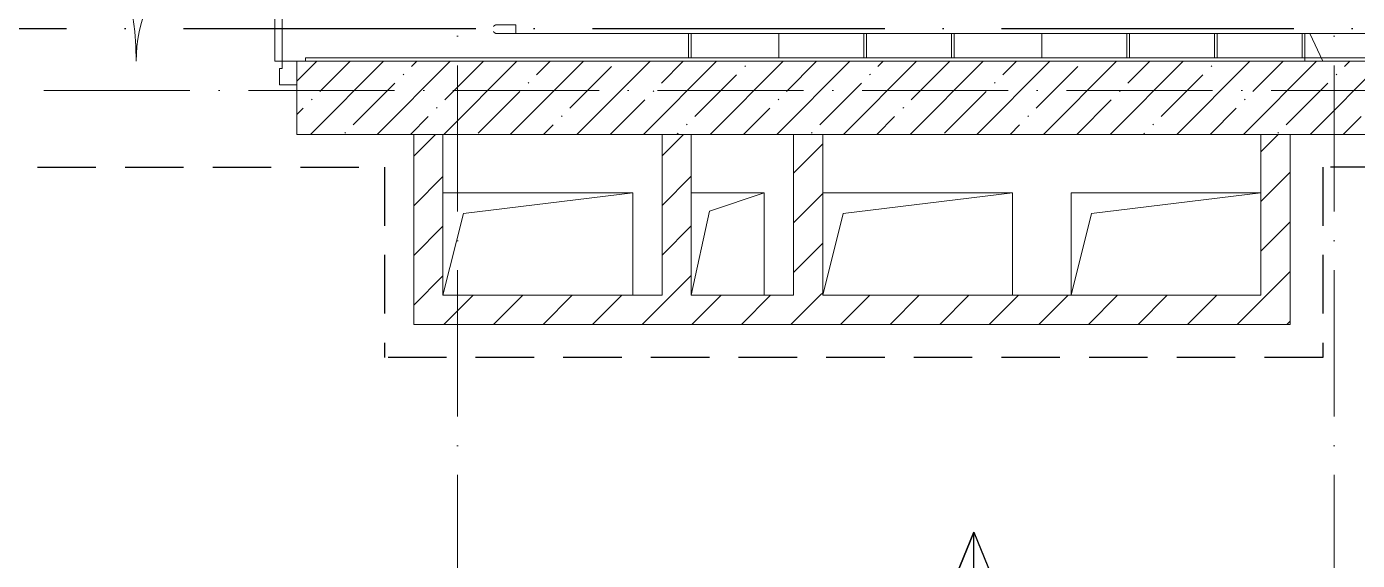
# Model space of a CAD drawing. Header units: millimetres. Extents: x -213536 to 1564669, y -45299 to 942238.
# Drawn here: x -192692 to -188137, y 228121 to 229946 of the extents above; entities that cross this region are included whole.
import ezdxf

# ---------------------------------------------------------------- set-up
doc = ezdxf.new("R2010")
doc.units = ezdxf.units.MM
for name, pattern in [('02 Штрихпунктирная _10 мм_', [1400, 1000, -200, 0, -200]), ('50_200_ШТРИХ_1Т_ш5_п1_п1_', [700, 500, -100, 0, -100]), ('Штриховая _2 мм - 1 мм_', [300, 200, -100])]:
    doc.linetypes.add(name, pattern=pattern)
for name, color, linetype, lineweight in [('0-1', 7, 'Continuous', 5), ('0-2', 7, 'Continuous', 9), ('Каркас_Импост', 7, 'Continuous', 13), ('Контуры', 7, 'Continuous', 9), ('Линии подступенков', 7, 'Continuous', 9), ('Линии свеса', 7, 'Continuous', 9), ('Марки вырезов', 7, 'Continuous', 9), ('Обобщенные модели', 7, 'Continuous', 9), ('Ограждение', 7, 'Continuous', 9), ('Оси-2', 7, '50_200_ШТРИХ_1Т_ш5_п1_п1_', 9), ('Открывание-1', 7, 'Continuous', 9), ('Панель', 7, 'Continuous', 13), ('Стены', 7, 'Continuous', 9), ('Стены-1', 7, 'Continuous', 13), ('Штриховка разреза-1', 7, 'Continuous', 9)]:
    doc.layers.add(name, color=color, linetype=linetype, lineweight=lineweight)
doc.layers.add('СТ-1_1', color=7, linetype='Штриховая _2 мм - 1 мм_', lineweight=90, true_color=0x888888)
doc.layers.add('СТ-2_1', color=1, linetype='02 Штрихпунктирная _10 мм_', lineweight=90, true_color=0xff0000)
doc.layers.get('0-2').off()
pattern_1 = [(45, (0, 0), (-84.8528, 84.8528), [])]

# ---------------------------------------------------------------- blocks, each defined once
blk = doc.blocks.new('Дверь_СКБ_2Ст_Внутренняя_ШЕР - СОШ_Д-31__Дв_1600x2100h_ЛК_Лифтовой холл _зона безопасности МГН__EIS60-26412756-АИ2_02_План отделки стен 2-го этажа _Часть 2_')
at = {"layer": 'Каркас_Импост'}
for p, q in [((-737.5, 125), (-787.5, 125)), ((-787.5, 125), (-787.5, 45)), ((-737.5, 125), (-737.5, 100)), ((-737.5, 100), (-727.5, 100)), ((-727.5, 100), (-727.5, 45)), ((752.5, 100), (762.5, 100)), ((752.5, 100), (752.5, 45)), ((812.5, 125), (762.5, 125)), ((762.5, 125), (762.5, 100)), ((812.5, 125), (812.5, 45)), ((-727.5, 45), (-787.5, 45)), ((812.5, 45), (752.5, 45))]:
    blk.add_line(p, q, dxfattribs=at)
at = {"layer": 'Открывание-1'}
for centre, radius, start, end in [((-737.5, 125), 1000, 0, 90), ((762.5, 125), 500, 90, 180)]:
    blk.add_arc(centre, radius, start, end, dxfattribs=at)
at = {"layer": 'Панель'}
for p, q in [((-737.5, 1125), (-712.5, 1125)), ((-737.5, 1125), (-737.5, 125)), ((-712.5, 125), (-712.5, 1125)), ((762.5, 625), (737.5, 625)), ((737.5, 125), (737.5, 625)), ((762.5, 625), (762.5, 125)), ((-737.5, 125), (-712.5, 125)), ((762.5, 125), (737.5, 125))]:
    blk.add_line(p, q, dxfattribs=at)
blk = doc.blocks.new('AR_Отверстие прямоугольное _в плите_ - AR_Отверстие прямоугольное _в плите_-30552566-АИ2_02_План отделки стен 2-го этажа _Часть 2_')
at = {"layer": 'Обобщенные модели'}
for p, q in [((325, 175), (-325, 175)), ((-255, 105), (325, 175)), ((325, -175), (325, 175)), ((-325, -175), (-255, 105))]:
    blk.add_line(p, q, dxfattribs=at)
blk = doc.blocks.new('AR_Отверстие прямоугольное _в плите_ - AR_Отверстие прямоугольное _в плите_-V219-АИ2_02_План отделки стен 2-го этажа _Часть 2_')
at = {"layer": 'Обобщенные модели'}
for p, q in [((325, 175), (-325, 175)), ((-325, 175), (-325, -175)), ((-255, 105), (325, 175)), ((-325, -175), (-255, 105))]:
    blk.add_line(p, q, dxfattribs=at)
blk = doc.blocks.new('AR_Отверстие прямоугольное _в плите_ - AR_Отверстие прямоугольное _в плите_-30459243-АИ2_02_План отделки стен 2-го этажа _Часть 2_')
at = {"layer": 'Обобщенные модели'}
for p, q in [((125, 175), (-125, 175)), ((-62.5, 112.5), (125, 175)), ((125, -175), (125, 175)), ((-125, -175), (-62.5, 112.5))]:
    blk.add_line(p, q, dxfattribs=at)
blk = doc.blocks.new('О_Общий_Элемент поручня_Площадочный_Двухуровневый_С подрезкой_ГОСТ 8732-78 - О_Общий_Элемент поручня_Площадочный_Двухуровневый_С подрезкой_ГОСТ 8732-78-V253-АИ2_02_План отделки стен 2-го этажа _Часть 2_')
at = {"layer": 'Ограждение'}
for p, q in [((20, 40), (0, 40)), ((0, 10), (20, 10))]:
    blk.add_line(p, q, dxfattribs=at)
at = {"layer": 'Ограждение', "flags": 128}
for points in [[(20, 40), (21.8, 40), (23.6, 40), (25.4, 40), (27.2, 40), (28.9, 40), (30.7, 40), (32.4, 40), (34.2, 40), (35.9, 40), (37.5, 40), (39.2, 40), (40.8, 40), (42.4, 40), (43.9, 40), (45.4, 40), (46.9, 40), (48.3, 40), (49.7, 40), (51, 40), (52.3, 40), (53.5, 40), (54.7, 40), (55.8, 40), (56.9, 40), (57.9, 40), (58.8, 40), (59.7, 40), (60.5, 40), (61.3, 40), (61.9, 40), (62.6, 40), (63.1, 40), (63.6, 40), (64, 40), (64.3, 40), (64.6, 40), (64.8, 40), (64.9, 40), (65, 40), (65, 40)], [(65, 40), (65, 40), (64.9, 40), (64.7, 40), (64.4, 40), (64.1, 40), (63.7, 40), (63.2, 40), (62.7, 40), (62.1, 40), (61.4, 40), (60.7, 40), (59.9, 40), (59.1, 40), (58.1, 40), (57.1, 40), (56.1, 40), (55, 40), (53.8, 40), (52.6, 40), (51.4, 40), (50, 40), (48.7, 40), (47.3, 40), (45.8, 40), (44.3, 40), (42.8, 40), (41.2, 40), (39.6, 40), (38, 40), (36.3, 40), (34.6, 40), (32.9, 40), (31.2, 40), (29.4, 40), (27.6, 40), (25.9, 40), (24.1, 40), (22.3, 40), (20.5, 40), (20, 40)], [(20, 10), (21.8, 10), (23.6, 10), (25.4, 10), (27.2, 10), (28.9, 10), (30.7, 10), (32.4, 10), (34.2, 10), (35.9, 10), (37.5, 10), (39.2, 10), (40.8, 10), (42.4, 10), (43.9, 10), (45.4, 10), (46.9, 10), (48.3, 10), (49.7, 10), (51, 10), (52.3, 10), (53.5, 10), (54.7, 10), (55.8, 10), (56.9, 10), (57.9, 10), (58.8, 10), (59.7, 10), (60.5, 10), (61.3, 10), (61.9, 10), (62.6, 10), (63.1, 10), (63.6, 10), (64, 10), (64.3, 10), (64.6, 10), (64.8, 10), (64.9, 10), (65, 10), (65, 10)], [(24.1, 10), (22.3, 10), (20.5, 10)], [(65, 10), (65, 10), (64.9, 10), (64.7, 10), (64.4, 10), (64.1, 10), (63.7, 10), (63.2, 10), (62.7, 10), (62.1, 10), (61.4, 10), (60.7, 10), (59.9, 10), (59.1, 10), (58.1, 10), (57.1, 10), (56.1, 10), (55, 10), (53.8, 10), (52.6, 10), (51.4, 10), (50, 10), (48.7, 10), (47.3, 10), (45.8, 10), (44.3, 10), (42.8, 10), (41.2, 10), (39.6, 10), (38, 10), (36.3, 10), (34.6, 10), (32.9, 10), (31.2, 10), (29.4, 10), (27.6, 10), (25.9, 10), (24.6, 10)], [(65, 40), (65.6, 40), (66.2, 40), (66.8, 39.9), (67.4, 39.8), (68, 39.7), (68.6, 39.6), (69.1, 39.4), (69.7, 39.2), (70.3, 39), (70.8, 38.8), (71.4, 38.6), (71.9, 38.3), (72.5, 38), (73, 37.7), (73.5, 37.4), (74, 37), (74.4, 36.7), (74.9, 36.3)], [(77.4, 16.5), (77, 16), (76.7, 15.6), (76.3, 15.1), (75.9, 14.7), (75.5, 14.2), (75, 13.8), (74.6, 13.4), (74.1, 13.1), (73.6, 12.7), (73.1, 12.4), (72.6, 12.1), (72.1, 11.8), (71.5, 11.5), (71, 11.2), (70.4, 11), (69.9, 10.8), (69.3, 10.6), (68.7, 10.5), (68.1, 10.3), (67.5, 10.2), (67, 10.1), (66.4, 10.1), (65.8, 10), (65.2, 10), (65, 10)], [(76.2, 35), (76.6, 34.6), (76.9, 34.1), (77.3, 33.6)]]:
    blk.add_lwpolyline(points, dxfattribs=at)
blk = doc.blocks.new('О_Элемент поручня_Пристенный_Труба_ГОСТ 8732-78 - О_Элемент поручня_Пристенный_Труба_ГОСТ 8732-78-V254-АИ2_02_План отделки стен 2-го этажа _Часть 2_')
at = {"layer": 'Ограждение'}
for p, q in [((-4500, 0), (300, 0)), ((300, 0), (300, -30))]:
    blk.add_line(p, q, dxfattribs=at)
blk = doc.blocks.new('0125-Р-ОО-Ш2-АР-о_23_10_2024_rvt-1-АИ2_02_План отделки стен 2-го этажа _Часть 2_')
at = {"layer": 'Штриховка разреза-1'}
h = blk.add_hatch(dxfattribs=at)
h.set_pattern_fill('FP_1', color=256, style=0, pattern_type=2)
h.set_pattern_definition([(45, (0, 0), (-114.04925, 114.04925), []), (45, (114.05, 0), (-114.04925, 114.04925), [201.612, -40.322, 3.353, -36.97])])
h.paths.add_polyline_path([(25400, 45650), (25400, 45900), (18850, 45900), (18850, 45650), (23915, 45650)], flags=0)
h.paths.add_polyline_path([(17250, 45650), (17250, 45900), (16950, 45900), (16950, 45650)], flags=0)
h = blk.add_hatch(dxfattribs=at)
h.set_pattern_fill('FP_3', color=256, style=0, pattern_type=2)
h.set_pattern_definition(pattern_1)
h.paths.add_polyline_path([(19350, 45000), (19350, 45650), (19250, 45650), (19250, 45000)], flags=0)
h = blk.add_hatch(dxfattribs=at)
h.set_pattern_fill('FP_3', color=256, style=0, pattern_type=2)
h.set_pattern_definition(pattern_1)
h.paths.add_polyline_path([(20100, 45100), (20200, 45100), (20200, 45650), (20100, 45650)], flags=0)
h = blk.add_hatch(dxfattribs=at)
h.set_pattern_fill('FP_3', color=256, style=0, pattern_type=2)
h.set_pattern_definition(pattern_1)
h.paths.add_polyline_path([(20650, 45100), (20650, 45650), (20550, 45650), (20550, 45100)], flags=0)
h = blk.add_hatch(dxfattribs=at)
h.set_pattern_fill('FP_3', color=256, style=0, pattern_type=2)
h.set_pattern_definition(pattern_1)
h.paths.add_polyline_path([(22250, 45000), (22250, 45650), (22150, 45650), (22150, 45000)], flags=0)
h = blk.add_hatch(dxfattribs=at)
h.set_pattern_fill('FP_3', color=256, style=0, pattern_type=2)
h.set_pattern_definition(pattern_1)
h.paths.add_polyline_path([(22150, 45000), (22150, 45100), (19350, 45100), (19350, 45000), (20187, 45000)], flags=0)
at = {"layer": 'Контуры'}
for p, q in [((20200, 45995), (20200, 45912)), ((22300, 45900), (22361.4, 45900))]:
    blk.add_line(p, q, dxfattribs=at)
at = {"layer": 'Линии подступенков'}
for p, q in [((20200, 45995), (20200, 45912)), ((20500, 45995), (20500, 45912)), ((20800, 45995), (20800, 45912)), ((21100, 45995), (21100, 45912)), ((21400, 45995), (21400, 45912)), ((21700, 45995), (21700, 45912)), ((22000, 45995), (22000, 45912)), ((22300, 45995), (22300, 45900))]:
    blk.add_line(p, q, dxfattribs=at)
at = {"layer": 'Линии свеса'}
for p, q in [((20500, 45995), (20500, 45912)), ((20800, 45995), (20800, 45912)), ((21100, 45995), (21100, 45912)), ((21400, 45995), (21400, 45912)), ((21700, 45995), (21700, 45912)), ((22000, 45995), (22000, 45912)), ((22300, 45995), (22300, 45900))]:
    blk.add_line(p, q, dxfattribs=at)
at = {"layer": 'Марки вырезов'}
blk.add_line((22361.4, 45900), (22317.1, 45995), dxfattribs=at)
at = {"layer": 'Стены-1'}
for p, q in [((25400, 45900), (18850, 45900)), ((18850, 45900), (18850, 45650)), ((18850, 45650), (25400, 45650)), ((19350, 45650), (19250, 45650)), ((19250, 45650), (19250, 45000)), ((19350, 45100), (19350, 45650)), ((20200, 45650), (20100, 45650)), ((20100, 45650), (20100, 45100)), ((20200, 45100), (20200, 45650)), ((20650, 45650), (20550, 45650)), ((20550, 45650), (20550, 45100)), ((20650, 45100), (20650, 45650)), ((22250, 45650), (22150, 45650)), ((22150, 45650), (22150, 45100)), ((22250, 45000), (22250, 45650)), ((20100, 45100), (19350, 45100)), ((20550, 45100), (20200, 45100)), ((22150, 45100), (20650, 45100)), ((19250, 45000), (19350, 45000)), ((19350, 45000), (22150, 45000)), ((22150, 45000), (22250, 45000))]:
    blk.add_line(p, q, dxfattribs=at)
at = {"layer": '0-2'}
for name, p in [('Дверь_СКБ_2Ст_Внутренняя_ШЕР - СОШ_Д-31__Дв_1600x2100h_ЛК_Лифтовой холл _зона безопасности МГН__EIS60-26412756-АИ2_02_План отделки стен 2-го этажа _Часть 2_', (18037.5, 45775)), ('AR_Отверстие прямоугольное _в плите_ - AR_Отверстие прямоугольное _в плите_-30552566-АИ2_02_План отделки стен 2-го этажа _Часть 2_', (19675, 45275)), ('AR_Отверстие прямоугольное _в плите_ - AR_Отверстие прямоугольное _в плите_-30459243-АИ2_02_План отделки стен 2-го этажа _Часть 2_', (20325, 45275)), ('AR_Отверстие прямоугольное _в плите_ - AR_Отверстие прямоугольное _в плите_-30552566-АИ2_02_План отделки стен 2-го этажа _Часть 2_', (20975, 45275)), ('AR_Отверстие прямоугольное _в плите_ - AR_Отверстие прямоугольное _в плите_-V219-АИ2_02_План отделки стен 2-го этажа _Часть 2_', (21825, 45275))]:
    blk.add_blockref(name, p, dxfattribs=at)
at = {"layer": '0-2', "rotation": 180}
for name, p in [('О_Общий_Элемент поручня_Площадочный_Двухуровневый_С подрезкой_ГОСТ 8732-78 - О_Общий_Элемент поручня_Площадочный_Двухуровневый_С подрезкой_ГОСТ 8732-78-V253-АИ2_02_План отделки стен 2-го этажа _Часть 2_', (19600, 46035)), ('О_Элемент поручня_Пристенный_Труба_ГОСТ 8732-78 - О_Элемент поручня_Пристенный_Труба_ГОСТ 8732-78-V254-АИ2_02_План отделки стен 2-го этажа _Часть 2_', (19900, 45995))]:
    blk.add_blockref(name, p, dxfattribs=at)
blk = doc.blocks.new('Оси1')
at = {"layer": 'Оси-2'}
for p, q in [((225645.6, 210594.5), (225645.6, 264395.4)), ((228645.6, 210594.5), (228645.6, 264395.4)), ((203926.8, 258615.2), (234645.6, 258615.2))]:
    blk.add_line(p, q, dxfattribs=at)

msp = doc.modelspace()

# ---------------------------------------------------------------- linework, layer by layer
at = {"color": 1, "lineweight": 30}
msp.add_lwpolyline([(-189449.5, 226354.7), (-189449.5, 228217.8), (-189666.5, 227686.1), (-189449.5, 228217.8), (-189232.5, 227686.1)], dxfattribs=at)
at = {"layer": 'СТ-1_1', "lineweight": 25}
for p, q in [((-193255, 229465.3), (-191467, 229465.3)), ((-191467, 229465.3), (-191467, 228815.3)), ((-188255, 229465.3), (-188255, 228815.3)), ((-185329, 229465.3), (-188255, 229465.3)), ((-188255, 228815.3), (-191467, 228815.3))]:
    msp.add_line(p, q, dxfattribs=at)
at = {"layer": 'СТ-2_1', "lineweight": 25}
msp.add_line((-193555, 229939.3), (-185079, 229939.3), dxfattribs=at)
at = {"layer": 'Стены'}
for p, q in [((-190426, 229839.3), (-190426, 229922.3)), ((-190417, 229922.3), (-190417, 229839.3)), ((-189826, 229839.3), (-189826, 229922.3)), ((-189817, 229922.3), (-189817, 229839.3)), ((-189526, 229839.3), (-189526, 229922.3)), ((-189517, 229922.3), (-189517, 229839.3)), ((-188926, 229839.3), (-188926, 229922.3)), ((-188917, 229922.3), (-188917, 229839.3)), ((-188626, 229839.3), (-188626, 229922.3)), ((-188617, 229922.3), (-188617, 229839.3)), ((-188326, 229839.3), (-188326, 229922.3)), ((-188317, 229922.3), (-188317, 229839.3))]:
    msp.add_line(p, q, dxfattribs=at)
at = {"layer": 'Стены-1'}
for p, q in [((-184979, 229839.3), (-191737, 229839.3)), ((-191737, 229839.3), (-191737, 229827.3)), ((-191737, 229827.3), (-185217, 229827.3))]:
    msp.add_line(p, q, dxfattribs=at)

# ---------------------------------------------------------------- block references
at = {"color": 2, "lineweight": 30}
msp.add_blockref('Оси1', (-416862.6, -28888), dxfattribs=at)
at = {"layer": '0-1'}
msp.add_blockref('0125-Р-ОО-Ш2-АР-о_23_10_2024_rvt-1-АИ2_02_План отделки стен 2-го этажа _Часть 2_', (-210617, 183927.3), dxfattribs=at)

doc.saveas('drawing.dxf')
